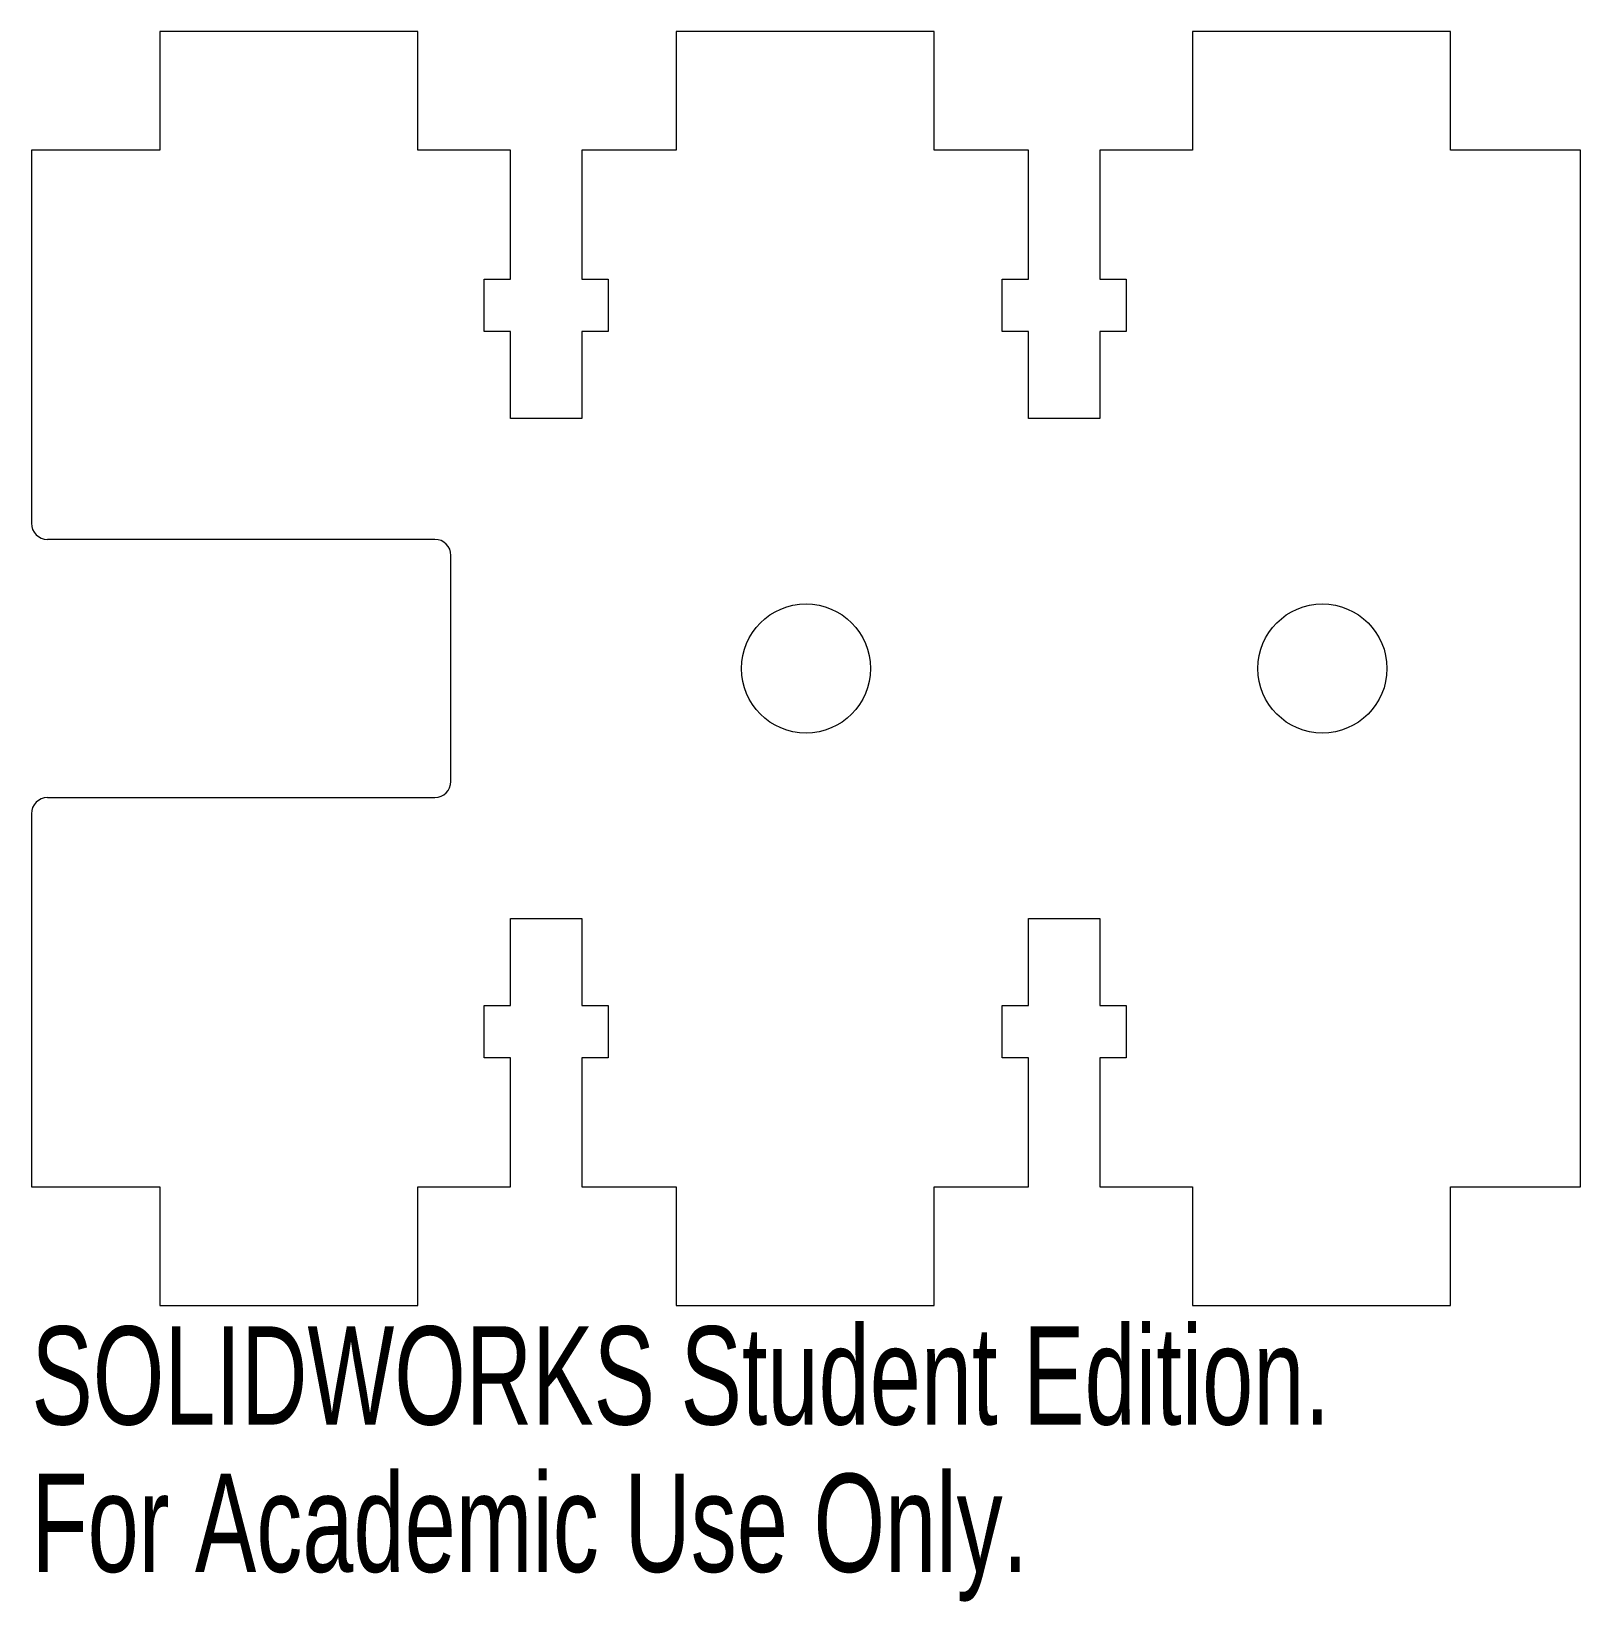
# Model space of a CAD drawing. Header units: inches. Extents: x -1.5 to 1.5, y -1.81 to 1.23.
import ezdxf

# ---------------------------------------------------------------- set-up
doc = ezdxf.new("R2010")
doc.units = ezdxf.units.IN
doc.header["$MEASUREMENT"] = 0
doc.styles.add('SLDTEXTSTYLE0', font='TXT', dxfattribs={"width": 0.7})

msp = doc.modelspace()

# ---------------------------------------------------------------- linework, layer by layer
at = {"color": 7, "linetype": 'Continuous', "lineweight": 15}
for p, q in [((-0.7516, 1.2339), (-1.2516, 1.2339)), ((-1.2516, 1.2339), (-1.2516, 1.0039)), ((-0.7516, 1.0039), (-0.7516, 1.2339)), ((0.2484, 1.2339), (-0.2516, 1.2339)), ((-0.2516, 1.2339), (-0.2516, 1.0039)), ((0.2484, 1.0039), (0.2484, 1.2339)), ((1.2484, 1.2339), (0.7484, 1.2339)), ((0.7484, 1.2339), (0.7484, 1.0039)), ((1.2484, 1.0039), (1.2484, 1.2339)), ((-1.5, 1.0039), (-1.5, 0.2813)), ((-1.2516, 1.0039), (-1.5, 1.0039)), ((-0.5721, 1.0039), (-0.7516, 1.0039)), ((-0.5721, 0.7539), (-0.5721, 1.0039)), ((-0.2516, 1.0039), (-0.4341, 1.0039)), ((-0.4341, 1.0039), (-0.4341, 0.7539)), ((0.431, 1.0039), (0.2484, 1.0039)), ((0.431, 0.7539), (0.431, 1.0039)), ((0.7484, 1.0039), (0.569, 1.0039)), ((0.569, 1.0039), (0.569, 0.7539)), ((1.5, 1.0039), (1.2484, 1.0039)), ((1.5, -1.0039), (1.5, 1.0039)), ((-0.6231, 0.6524), (-0.6231, 0.7539)), ((-0.6231, 0.7539), (-0.5721, 0.7539)), ((-0.4341, 0.7539), (-0.3831, 0.7539)), ((-0.3831, 0.7539), (-0.3831, 0.6524)), ((0.38, 0.6524), (0.38, 0.7539)), ((0.38, 0.7539), (0.431, 0.7539)), ((0.569, 0.7539), (0.62, 0.7539)), ((0.62, 0.7539), (0.62, 0.6524)), ((-0.5721, 0.6524), (-0.6231, 0.6524)), ((-0.5721, 0.4839), (-0.5721, 0.6524)), ((-0.3831, 0.6524), (-0.4341, 0.6524)), ((-0.4341, 0.6524), (-0.4341, 0.4839)), ((0.431, 0.6524), (0.38, 0.6524)), ((0.431, 0.4839), (0.431, 0.6524)), ((0.62, 0.6524), (0.569, 0.6524)), ((0.569, 0.6524), (0.569, 0.4839)), ((-0.4341, 0.4839), (-0.5721, 0.4839)), ((0.569, 0.4839), (0.431, 0.4839)), ((-0.7188, 0.25), (-1.4688, 0.25)), ((-0.6875, -0.2187), (-0.6875, 0.2188)), ((-1.4688, -0.25), (-0.7188, -0.25)), ((-1.5, -0.2813), (-1.5, -1.0039)), ((-0.5721, -0.6524), (-0.5721, -0.4839)), ((-0.5721, -0.4839), (-0.4341, -0.4839)), ((-0.4341, -0.4839), (-0.4341, -0.6524)), ((0.431, -0.6524), (0.431, -0.4839)), ((0.431, -0.4839), (0.569, -0.4839)), ((0.569, -0.4839), (0.569, -0.6524)), ((-0.6231, -0.7539), (-0.6231, -0.6524)), ((-0.6231, -0.6524), (-0.5721, -0.6524)), ((-0.4341, -0.6524), (-0.3831, -0.6524)), ((-0.3831, -0.6524), (-0.3831, -0.7539)), ((0.38, -0.7539), (0.38, -0.6524)), ((0.38, -0.6524), (0.431, -0.6524)), ((0.569, -0.6524), (0.62, -0.6524)), ((0.62, -0.6524), (0.62, -0.7539)), ((-0.5721, -0.7539), (-0.6231, -0.7539)), ((-0.5721, -1.0039), (-0.5721, -0.7539)), ((-0.3831, -0.7539), (-0.4341, -0.7539)), ((-0.4341, -0.7539), (-0.4341, -1.0039)), ((0.431, -0.7539), (0.38, -0.7539)), ((0.431, -1.0039), (0.431, -0.7539)), ((0.62, -0.7539), (0.569, -0.7539)), ((0.569, -0.7539), (0.569, -1.0039)), ((-1.5, -1.0039), (-1.2516, -1.0039)), ((-1.2516, -1.0039), (-1.2516, -1.2339)), ((-0.7516, -1.2339), (-0.7516, -1.0039)), ((-0.7516, -1.0039), (-0.5721, -1.0039)), ((-0.4341, -1.0039), (-0.2516, -1.0039)), ((-0.2516, -1.0039), (-0.2516, -1.2339)), ((0.2484, -1.2339), (0.2484, -1.0039)), ((0.2484, -1.0039), (0.431, -1.0039)), ((0.569, -1.0039), (0.7484, -1.0039)), ((0.7484, -1.0039), (0.7484, -1.2339)), ((1.2484, -1.2339), (1.2484, -1.0039)), ((1.2484, -1.0039), (1.5, -1.0039)), ((-1.2516, -1.2339), (-0.7516, -1.2339)), ((-0.2516, -1.2339), (0.2484, -1.2339)), ((0.7484, -1.2339), (1.2484, -1.2339))]:
    msp.add_line(p, q, dxfattribs=at)
for centre in [(0, 0), (1, 0)]:
    msp.add_circle(centre, 0.125, dxfattribs=at)
for centre, radius, start, end in [((-1.4688, 0.2813), 0.0313, 180, 270), ((-0.7188, 0.2188), 0.0313, 0, 90), ((-0.7188, -0.2187), 0.0312, 270, 0), ((-1.4688, -0.2813), 0.0313, 90, 180)]:
    msp.add_arc(centre, radius, start, end, dxfattribs=at)

# ---------------------------------------------------------------- texts
at = {"color": 7, "linetype": 'Continuous', "char_height": 0.1903, "attachment_point": 1, "style": 'SLDTEXTSTYLE0'}
for s, insert in [('SOLIDWORKS Student Edition.', (-1.5, -1.2741)), ('For Academic Use Only.', (-1.5, -1.5595))]:
    msp.add_mtext(s, dxfattribs=dict(at, insert=insert))

doc.saveas('drawing.dxf')
